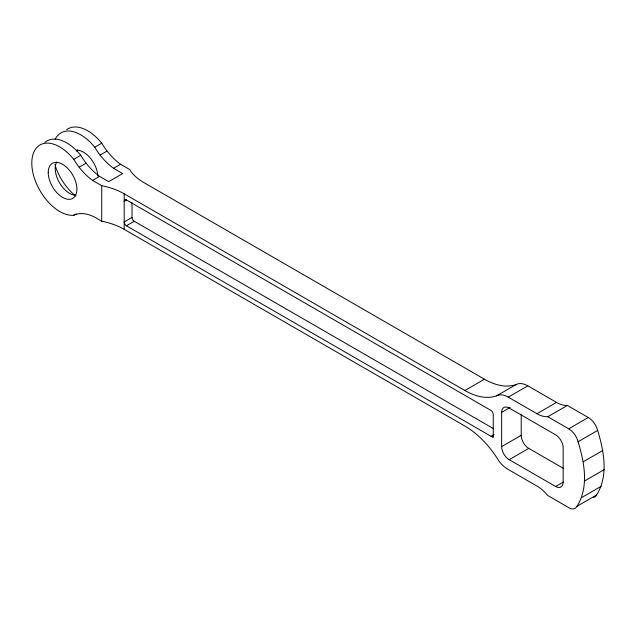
<?xml version="1.0" encoding="UTF-8"?>
<svg xmlns="http://www.w3.org/2000/svg" width="636" height="636" viewBox="0 0 636 636"><rect width="100%" height="100%" fill="white"/><g stroke="black" fill="none" stroke-linecap="round" stroke-linejoin="round"><path stroke-width="0.95" d="M101.72 221.201L101.72 185.68L92.61 180.425A47.462 27.404 60 0 1 79.126 167.204L77.87 165.543A46.881 27.07 60 0 1 73.752 159.334A39.551 22.832 60 0 0 31.8 163.078A39.551 22.832 60 0 0 73.752 215.262A47.462 27.404 60 0 1 94.828 217.226L101.72 221.201A59.323 34.249 0 0 1 124.195 229.342L464.884 426.041A71.192 41.102 60 0 1 499.212 461.458L499.308 461.633A23.731 13.698 60 0 0 507.83 469.241L536.951 486.055A31.641 18.269 60 0 1 547.787 495.531L570.476 508.633A13.841 7.99 60 0 0 577.027 506.272L596.608 494.967C608.724 475.601 603.906 451.011 597.657 430.429A13.841 7.99 60 0 0 588.26 417.502L567.36 405.434A31.641 18.269 60 0 1 556.532 402.413L527.824 385.837A23.731 13.698 60 0 0 516.193 384.526A71.192 41.102 60 0 1 484.465 379.215L143.776 182.516A59.323 34.257 0 0 1 129.68 169.534L120.578 164.279A47.462 27.404 60 0 1 107.094 151.058L105.838 149.396A46.881 27.07 60 0 1 101.72 143.187A39.551 22.832 60 0 0 66.541 129.776M101.72 185.68A59.323 34.249 0 0 1 124.195 193.813L124.195 229.342M132.026 202.63L132.026 217.393L124.195 221.916A3.164 1.829 60 0 0 126.437 225.788L493.25 437.568L493.25 414.322L492.598 412.112L491.008 410.443L126.437 199.95A3.164 1.829 60 0 0 124.195 201.246L126.548 199.887M577.027 506.272C589.143 486.906 584.333 462.316 578.084 441.734A13.841 7.99 60 0 0 568.687 428.807L547.787 416.739A31.641 18.269 60 0 1 536.951 413.718L508.243 397.142A23.731 13.698 60 0 0 496.621 395.831A71.192 41.102 60 0 1 464.884 390.512L124.195 193.813M73.752 159.334L80.74 155.295A46.881 27.07 60 0 0 84.866 161.504L86.114 163.166A47.462 27.404 60 0 0 99.598 176.387L108.708 181.642L122.692 173.572L113.582 168.309A47.462 27.404 60 0 1 100.098 155.089L98.842 153.435A46.881 27.07 60 0 1 94.724 147.226A39.551 22.832 60 0 0 55.109 139.403M94.724 147.226L101.72 143.187M79.126 167.204L86.114 163.166M100.098 155.089L107.094 151.058M92.61 180.425L99.598 176.387M113.582 168.309L120.578 164.279M73.752 215.262L76.082 213.919M126.437 225.788L134.268 221.272L493.687 428.775M464.884 390.512L484.465 379.215M496.621 395.831L516.193 384.526M508.243 397.142L527.824 385.837M563.273 482.072L555.618 486.492L509.19 459.685A10.677 6.169 60 0 1 501.637 446.607L501.637 412.382L510.152 407.461M494.14 434.468L491.008 436.28A3.164 1.829 60 0 0 493.25 434.984M536.951 413.718L556.532 402.413M547.787 416.739L567.36 405.434M501.637 446.607L521.218 435.31L521.218 414.767M509.19 459.685L528.77 448.388L563.154 468.239M568.687 428.807L588.26 417.502M578.084 441.734L597.657 430.429M583.323 461.712L602.904 450.415M584.627 480.951L604.2 469.646M581.733 497.527L601.314 486.222M76.956 151.543A20.273 11.702 60 0 1 77.679 149.953M134.268 221.272A3.164 1.829 60 0 1 132.026 217.393M596.608 494.967A13.841 7.99 60 0 1 593.356 497.527M528.77 448.388A10.677 6.169 60 0 1 521.218 435.31M44.894 142.432A39.551 22.832 60 0 1 80.74 155.295M555.618 486.492A10.677 6.169 60 0 0 563.162 482.136L563.162 448.436A10.701 6.177 60 0 0 556.079 435.088L509.19 408.018A10.677 6.169 60 0 0 501.637 412.382M75.899 195.308A20.273 11.702 60 0 1 59.418 182.659A20.273 11.702 60 0 1 56.699 162.061M75.636 195.92A39.551 22.832 60 0 1 54.903 164.557M76.376 150.263A20.273 11.702 60 0 1 97.849 176.132M48.233 172.563A20.273 11.702 60 0 0 69.729 199.314A20.273 11.702 60 0 0 69.729 170.647A20.273 11.702 60 0 0 48.233 172.563"/></g></svg>
